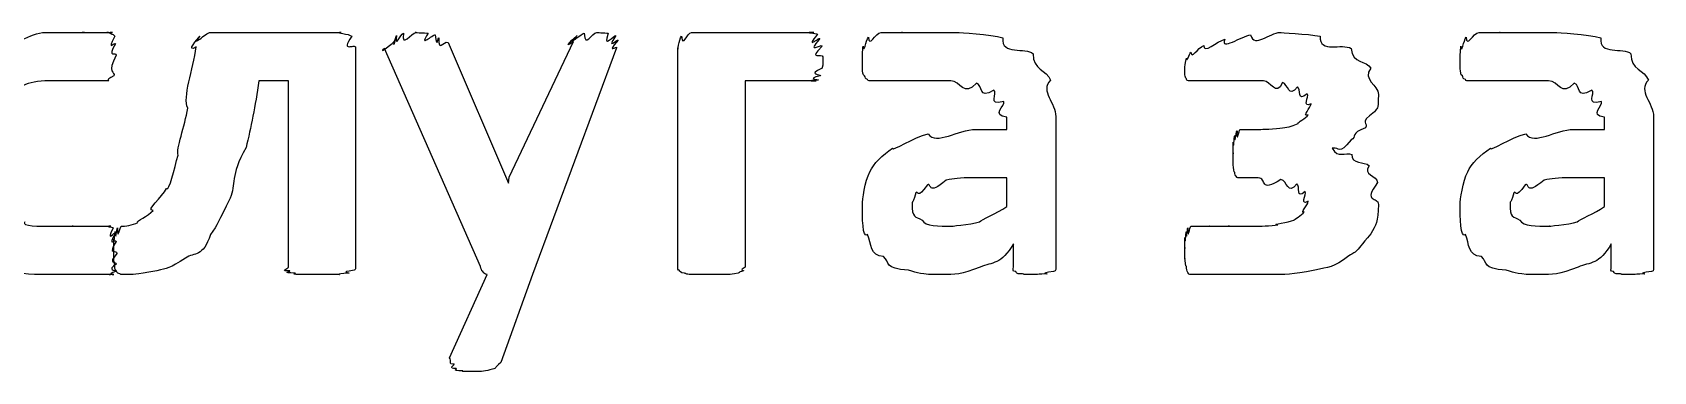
# Model space of a CAD drawing. Header units: millimetres. Extents: x 25 to 190, y 204 to 253.
# Drawn here: x 88.3 to 100.12, y 213.83 to 216.3 of the extents above; entities that cross this region are included whole.
import ezdxf

# ---------------------------------------------------------------- set-up
doc = ezdxf.new("R2010")
doc.units = ezdxf.units.MM
doc.layers.get('0').update_dxf_attribs({"linetype": 'CONTINUOUS'})

msp = doc.modelspace()

# ---------------------------------------------------------------- linework, layer by layer
at = {"color": 0}
for p, q in [((89.5999, 216.303), (90.5538, 216.303)), ((93.1072, 216.303), (94.0001, 216.303)), ((90.6582, 216.192), (90.6582, 214.594)), ((91.5691, 214.599), (90.8692, 216.187)), ((91.3324, 216.231), (91.7734, 215.205)), ((91.7787, 215.249), (92.2472, 216.236)), ((92.5615, 216.192), (91.9498, 214.539)), ((93.0081, 214.594), (93.0081, 216.192)), ((94.0664, 216.126), (94.0664, 216.126)), ((90.1679, 215.95), (89.9527, 215.95)), ((90.1679, 214.594), (90.1679, 215.95)), ((94.0167, 215.95), (93.4985, 215.95)), ((93.4985, 215.95), (93.4985, 214.594)), ((95.407, 215.597), (95.407, 215.685)), ((95.7654, 215.69), (95.7654, 214.594)), ((99.7673, 215.597), (99.7673, 215.685)), ((100.125, 215.69), (100.125, 214.594)), ((95.1812, 215.597), (95.407, 215.597)), ((97.1091, 215.597), (97.2577, 215.597)), ((99.5412, 215.597), (99.7673, 215.597)), ((97.7868, 215.459), (97.7815, 215.459)), ((91.7734, 215.205), (91.7787, 215.249)), ((95.407, 215.244), (95.1699, 215.244)), ((95.407, 215.035), (95.407, 215.244)), ((97.2414, 215.244), (97.1035, 215.244)), ((99.7673, 215.244), (99.5303, 215.244)), ((99.7673, 215.035), (99.7673, 215.244)), ((98.1177, 215.051), (98.1177, 215.051)), ((95.4567, 214.594), (95.4567, 214.764)), ((99.8167, 214.594), (99.8167, 214.764)), ((88.918, 214.693), (88.918, 214.693)), ((91.3433, 213.932), (91.6189, 214.539)), ((91.9498, 214.539), (91.718, 213.899))]:
    msp.add_line(p, q, dxfattribs=at)
for points in [[(88.0967, 216.247), (88.1532, 216.184), (88.2869, 216.303), (88.3941, 216.303)], [(88.3941, 216.303), (88.4287, 216.303), (88.495, 216.303), (88.543, 216.303)], [(88.543, 216.303), (88.5278, 216.303), (88.6396, 216.303), (88.6809, 216.303)], [(88.6809, 216.303), (88.6093, 216.303), (88.7582, 216.303), (88.791, 216.303)], [(88.791, 216.303), (88.7924, 216.303), (88.8464, 216.303), (88.8573, 216.303)], [(88.8573, 216.303), (88.8189, 216.303), (88.8806, 216.303), (88.8848, 216.303)], [(88.8848, 216.303), (88.8298, 216.303), (88.8972, 216.293), (88.9014, 216.275)], [(88.9014, 216.275), (88.8365, 216.151), (88.9071, 216.242), (88.9071, 216.22)], [(89.4955, 216.198), (89.4154, 216.151), (89.5078, 216.26), (89.523, 216.275)], [(89.523, 216.275), (89.4486, 216.184), (89.5671, 216.303), (89.5999, 216.303)], [(90.5538, 216.303), (90.5041, 216.303), (90.6117, 216.293), (90.6307, 216.275)], [(90.6307, 216.275), (90.5397, 216.148), (90.6582, 216.228), (90.6582, 216.192)], [(90.9465, 216.247), (90.9242, 216.162), (90.9493, 216.272), (90.9574, 216.28)], [(90.9574, 216.28), (90.9422, 216.177), (90.9849, 216.293), (91.0071, 216.297)], [(91.0071, 216.297), (90.9906, 216.184), (91.0636, 216.303), (91.1006, 216.303)], [(91.1006, 216.303), (91.0636, 216.303), (91.1669, 216.3), (91.1888, 216.297)], [(91.1888, 216.297), (91.1077, 216.181), (91.2276, 216.293), (91.2386, 216.286)], [(91.2386, 216.286), (91.2509, 216.17), (91.2619, 216.275), (91.2661, 216.264)], [(91.2661, 216.264), (91.2619, 216.151), (91.295, 216.245), (91.3324, 216.231)], [(92.2472, 216.236), (92.1508, 216.166), (92.2637, 216.276), (92.2747, 216.28)], [(92.2747, 216.28), (92.1727, 216.177), (92.3025, 216.293), (92.3244, 216.297)], [(92.3244, 216.297), (92.3354, 216.184), (92.3766, 216.303), (92.4183, 216.303)], [(92.4183, 216.303), (92.4084, 216.303), (92.4789, 216.3), (92.5008, 216.297)], [(92.5008, 216.297), (92.4567, 216.177), (92.5449, 216.287), (92.5558, 216.28)], [(92.5558, 216.28), (92.4789, 216.162), (92.5724, 216.261), (92.5724, 216.247)], [(93.0081, 216.192), (93.0081, 216.148), (93.0162, 216.256), (93.0356, 216.275)], [(93.0356, 216.275), (93.0437, 216.184), (93.0769, 216.303), (93.1072, 216.303)], [(94.0001, 216.303), (93.9147, 216.303), (94.0195, 216.298), (94.0276, 216.291)], [(94.0276, 216.291), (93.9299, 216.17), (94.04, 216.272), (94.0442, 216.258)], [(94.0442, 216.258), (93.9408, 216.14), (94.0566, 216.225), (94.0608, 216.203)], [(94.3599, 216.203), (94.3652, 216.14), (94.379, 216.247), (94.3984, 216.269)], [(94.3984, 216.269), (94.4012, 216.184), (94.4481, 216.303), (94.4922, 216.303)], [(94.4922, 216.303), (94.4894, 216.303), (94.5871, 216.303), (94.6464, 216.303)], [(94.6464, 216.303), (94.6079, 216.303), (94.7678, 216.303), (94.8337, 216.303)], [(94.8337, 216.303), (94.8612, 216.303), (94.9731, 216.303), (95.0433, 216.303)], [(95.0433, 216.303), (95.0627, 216.303), (95.287, 216.289), (95.3795, 216.264)], [(95.3795, 216.264), (95.3643, 216.133), (95.5449, 216.199), (95.6, 216.148)], [(96.9987, 216.253), (96.9603, 216.166), (97.1201, 216.277), (97.186, 216.286)], [(97.186, 216.286), (97.2136, 216.184), (97.3268, 216.303), (97.4012, 216.303)], [(97.4012, 216.303), (97.3928, 216.303), (97.6051, 216.293), (97.6933, 216.275)], [(97.6933, 216.275), (97.6877, 216.148), (97.856, 216.227), (97.9191, 216.187)], [(98.7199, 216.203), (98.7256, 216.14), (98.7393, 216.247), (98.7584, 216.269)], [(98.7584, 216.269), (98.7612, 216.184), (98.8081, 216.303), (98.8522, 216.303)], [(98.8522, 216.303), (98.8494, 216.303), (98.9471, 216.303), (99.0064, 216.303)], [(99.0064, 216.303), (98.9679, 216.303), (99.1277, 216.303), (99.1941, 216.303)], [(99.1941, 216.303), (99.2216, 216.303), (99.3331, 216.303), (99.4033, 216.303)], [(99.4033, 216.303), (99.4227, 216.303), (99.6474, 216.289), (99.7398, 216.264)], [(99.7398, 216.264), (99.7246, 216.133), (99.9049, 216.199), (99.9603, 216.148)], [(88.9071, 216.22), (88.8407, 216.107), (88.9123, 216.17), (88.9123, 216.137)], [(88.9123, 216.137), (88.8407, 216.005), (88.9071, 216.017), (88.8958, 215.988)], [(89.4348, 215.751), (89.3932, 215.831), (89.4761, 216.032), (89.4955, 216.198)], [(90.8692, 216.187), (90.8071, 216.133), (90.9465, 216.232), (90.9465, 216.247)], [(92.5724, 216.247), (92.4789, 216.133), (92.5682, 216.214), (92.5615, 216.192)], [(94.0608, 216.203), (93.9479, 216.096), (94.0664, 216.155), (94.0664, 216.126)], [(94.3543, 216.104), (94.3543, 216.096), (94.3557, 216.181), (94.3599, 216.203)], [(95.6, 216.148), (95.5957, 216.029), (95.7005, 216.032), (95.727, 215.955)], [(96.7176, 216.115), (96.7204, 216.078), (96.7355, 216.148), (96.7507, 216.159)], [(96.7507, 216.159), (96.7535, 216.104), (96.8005, 216.189), (96.8446, 216.209)], [(96.8446, 216.209), (96.8417, 216.14), (96.9395, 216.242), (96.9987, 216.253)], [(97.9191, 216.187), (97.9304, 216.071), (98.0295, 216.101), (98.0627, 216.043)], [(98.7143, 216.104), (98.7143, 216.096), (98.7157, 216.181), (98.7199, 216.203)], [(99.9603, 216.148), (99.9561, 216.029), (100.061, 216.032), (100.087, 215.955)], [(94.0608, 216.043), (93.9451, 215.99), (94.0566, 216.002), (94.0498, 215.988)], [(94.0664, 216.126), (94.0664, 216.034), (94.0636, 216.065), (94.0608, 216.043)], [(94.3543, 216.038), (94.3543, 216.029), (94.3543, 216.082), (94.3543, 216.104)], [(94.3709, 215.988), (94.3571, 215.99), (94.3571, 216.019), (94.3543, 216.038)], [(96.7066, 216.043), (96.7066, 216.04), (96.7094, 216.096), (96.7176, 216.115)], [(96.7066, 215.994), (96.7066, 215.994), (96.7066, 216.024), (96.7066, 216.043)], [(98.0627, 216.043), (97.9992, 215.956), (98.1177, 215.923), (98.1177, 215.85)], [(98.7143, 216.038), (98.7143, 216.029), (98.7143, 216.082), (98.7143, 216.104)], [(98.7309, 215.988), (98.7171, 215.99), (98.7171, 216.019), (98.7143, 216.038)], [(88.422, 215.95), (88.2594, 215.95), (88.1807, 215.903), (88.1077, 215.812)], [(88.5927, 215.95), (88.4618, 215.95), (88.488, 215.95), (88.422, 215.95)], [(88.7141, 215.95), (88.6753, 215.95), (88.6396, 215.95), (88.5927, 215.95)], [(88.8023, 215.95), (88.7444, 215.95), (88.7497, 215.95), (88.7141, 215.95)], [(88.8573, 215.95), (88.7885, 215.95), (88.8242, 215.95), (88.8023, 215.95)], [(88.8958, 215.988), (88.8189, 215.95), (88.8711, 215.95), (88.8573, 215.95)], [(89.9527, 215.95), (89.9266, 215.769), (89.8948, 215.608), (89.8592, 215.465)], [(94.0333, 215.955), (93.9229, 215.95), (94.0234, 215.95), (94.0167, 215.95)], [(94.0498, 215.988), (93.9341, 215.961), (94.04, 215.962), (94.0333, 215.955)], [(94.3928, 215.961), (94.3723, 215.963), (94.3776, 215.977), (94.3709, 215.988)], [(94.4203, 215.95), (94.3875, 215.95), (94.3998, 215.952), (94.3928, 215.961)], [(94.4922, 215.95), (94.4122, 215.95), (94.4344, 215.95), (94.4203, 215.95)], [(94.6132, 215.95), (94.4785, 215.95), (94.525, 215.95), (94.4922, 215.95)], [(94.7787, 215.95), (94.6919, 215.95), (94.6602, 215.95), (94.6132, 215.95)], [(94.9992, 215.95), (94.82, 215.95), (94.845, 215.95), (94.7787, 215.95)], [(95.1865, 215.933), (95.093, 215.831), (95.0722, 215.95), (94.9992, 215.95)], [(95.3135, 215.883), (95.195, 215.809), (95.2377, 215.922), (95.1865, 215.933)], [(95.727, 215.955), (95.6469, 215.875), (95.7654, 215.79), (95.7654, 215.69)], [(96.7176, 215.966), (96.7094, 215.967), (96.7094, 215.983), (96.7066, 215.994)], [(96.7341, 215.95), (96.7176, 215.952), (96.7204, 215.958), (96.7176, 215.966)], [(96.7507, 215.95), (96.7313, 215.95), (96.7412, 215.95), (96.7341, 215.95)], [(96.8114, 215.95), (96.7465, 215.95), (96.7617, 215.95), (96.7507, 215.95)], [(96.9162, 215.95), (96.8058, 215.95), (96.8403, 215.95), (96.8114, 215.95)], [(97.0703, 215.95), (97.0068, 215.95), (96.9603, 215.95), (96.9162, 215.95)], [(97.2799, 215.95), (97.1282, 215.95), (97.1324, 215.95), (97.0703, 215.95)], [(97.4178, 215.938), (97.3748, 215.831), (97.3307, 215.95), (97.2799, 215.95)], [(97.5279, 215.906), (97.4591, 215.817), (97.4619, 215.93), (97.4178, 215.938)], [(97.5995, 215.856), (97.5184, 215.791), (97.5568, 215.894), (97.5279, 215.906)], [(98.7531, 215.961), (98.7323, 215.963), (98.7379, 215.977), (98.7309, 215.988)], [(98.7806, 215.95), (98.7474, 215.95), (98.7598, 215.952), (98.7531, 215.961)], [(98.8522, 215.95), (98.7721, 215.95), (98.7944, 215.95), (98.7806, 215.95)], [(98.9736, 215.95), (98.8385, 215.95), (98.8854, 215.95), (98.8522, 215.95)], [(99.1387, 215.95), (99.0519, 215.95), (99.0205, 215.95), (98.9736, 215.95)], [(99.3592, 215.95), (99.1803, 215.95), (99.205, 215.95), (99.1387, 215.95)], [(99.5468, 215.933), (99.453, 215.831), (99.4322, 215.95), (99.3592, 215.95)], [(99.6735, 215.883), (99.5549, 215.809), (99.5976, 215.922), (99.5468, 215.933)], [(100.087, 215.955), (100.007, 215.875), (100.125, 215.79), (100.125, 215.69)], [(95.3851, 215.801), (95.2609, 215.765), (95.3463, 215.862), (95.3135, 215.883)], [(95.407, 215.685), (95.2913, 215.699), (95.3989, 215.768), (95.3851, 215.801)], [(97.627, 215.784), (97.5554, 215.751), (97.6175, 215.837), (97.5995, 215.856)], [(97.6051, 215.702), (97.5554, 215.692), (97.627, 215.754), (97.627, 215.784)], [(98.1177, 215.85), (98.1177, 215.721), (98.1082, 215.763), (98.0902, 215.724)], [(99.7451, 215.801), (99.6213, 215.765), (99.7066, 215.862), (99.6735, 215.883)], [(99.7673, 215.685), (99.6516, 215.699), (99.7589, 215.768), (99.7451, 215.801)], [(89.3632, 215.409), (89.3491, 215.453), (89.4126, 215.622), (89.4348, 215.751)], [(97.5335, 215.641), (97.5251, 215.644), (97.59, 215.68), (97.6051, 215.702)], [(98.0902, 215.724), (97.966, 215.641), (98.0528, 215.644), (98.0239, 215.608)], [(94.5748, 215.459), (94.5706, 215.434), (94.7304, 215.542), (94.8337, 215.564)], [(94.8337, 215.564), (94.8944, 215.478), (95.0517, 215.597), (95.1812, 215.597)], [(97.0594, 215.503), (97.0622, 215.438), (97.0661, 215.542), (97.0703, 215.553)], [(97.0703, 215.553), (97.0703, 215.465), (97.0788, 215.578), (97.0869, 215.586)], [(97.0869, 215.586), (97.0841, 215.478), (97.1007, 215.597), (97.1091, 215.597)], [(97.2577, 215.597), (97.2538, 215.597), (97.3737, 215.599), (97.4178, 215.608)], [(97.4178, 215.608), (97.463, 215.611), (97.5032, 215.626), (97.5335, 215.641)], [(98.0239, 215.608), (97.911, 215.57), (97.9632, 215.544), (97.9191, 215.52)], [(98.9348, 215.459), (98.9309, 215.434), (99.0907, 215.542), (99.1941, 215.564)], [(99.1941, 215.564), (99.2547, 215.478), (99.4117, 215.597), (99.5412, 215.597)], [(89.8592, 215.465), (89.7393, 215.251), (89.7876, 215.202), (89.7435, 215.095)], [(94.4093, 215.288), (94.4316, 215.343), (94.5046, 215.415), (94.5748, 215.459)], [(97.0594, 215.426), (97.0594, 215.394), (97.0594, 215.481), (97.0594, 215.503)], [(97.7815, 215.459), (97.8228, 215.379), (97.8764, 215.437), (97.9248, 215.415)], [(97.9191, 215.52), (97.827, 215.401), (97.8337, 215.473), (97.7868, 215.459)], [(98.7697, 215.288), (98.7915, 215.343), (98.8646, 215.415), (98.9348, 215.459)], [(89.2803, 215.167), (89.2983, 215.141), (89.3367, 215.313), (89.3632, 215.409)], [(97.0594, 215.338), (97.0594, 215.332), (97.0594, 215.393), (97.0594, 215.426)], [(97.0703, 215.283), (97.0622, 215.284), (97.0622, 215.316), (97.0594, 215.338)], [(97.9248, 215.415), (97.9191, 215.339), (98.0144, 215.368), (98.0514, 215.332)], [(98.0514, 215.332), (97.9964, 215.269), (98.1121, 215.258), (98.1121, 215.211)], [(94.3543, 215.046), (94.3543, 215.085), (94.3723, 215.218), (94.4093, 215.288)], [(94.8284, 215.194), (94.7512, 215.079), (94.7635, 215.158), (94.7455, 215.134)], [(94.966, 215.228), (94.8242, 215.108), (94.8641, 215.208), (94.8284, 215.194)], [(95.1699, 215.244), (95.0556, 215.244), (95.0239, 215.239), (94.966, 215.228)], [(97.0813, 215.255), (97.0703, 215.258), (97.0732, 215.272), (97.0703, 215.283)], [(97.1035, 215.244), (97.0813, 215.244), (97.0883, 215.247), (97.0813, 215.255)], [(97.4065, 215.233), (97.2467, 215.126), (97.3074, 215.244), (97.2414, 215.244)], [(97.5222, 215.2), (97.4563, 215.112), (97.4535, 215.225), (97.4065, 215.233)], [(97.5829, 215.145), (97.5141, 215.082), (97.5512, 215.185), (97.5222, 215.2)], [(98.1121, 215.211), (97.9992, 215.057), (98.1177, 215.109), (98.1177, 215.051)], [(98.7143, 215.046), (98.7143, 215.085), (98.7323, 215.218), (98.7697, 215.288)], [(99.1884, 215.194), (99.1112, 215.079), (99.1235, 215.158), (99.1059, 215.134)], [(99.3263, 215.228), (99.1842, 215.108), (99.2244, 215.208), (99.1884, 215.194)], [(99.5303, 215.244), (99.4159, 215.244), (99.3842, 215.239), (99.3263, 215.228)], [(89.1812, 215.007), (89.1219, 215.009), (89.25, 215.101), (89.2803, 215.167)], [(89.7435, 215.095), (89.6553, 214.924), (89.6553, 214.904), (89.5999, 214.831)], [(94.7455, 215.134), (94.7138, 215.03), (94.718, 215.085), (94.718, 215.057)], [(97.6051, 215.073), (97.5402, 215.037), (97.5967, 215.123), (97.5829, 215.145)], [(97.5776, 214.996), (97.5402, 214.982), (97.6051, 215.043), (97.6051, 215.073)], [(99.1059, 215.134), (99.0741, 215.03), (99.0783, 215.085), (99.0783, 215.057)], [(89.0707, 214.919), (89.0517, 214.927), (89.148, 214.966), (89.1812, 215.007)], [(94.3928, 214.831), (94.3543, 214.795), (94.3543, 214.964), (94.3543, 215.046)], [(94.718, 215.057), (94.7138, 214.949), (94.7416, 214.964), (94.7896, 214.936)], [(95.2087, 214.924), (95.2211, 214.938), (95.3368, 214.986), (95.407, 215.035)], [(97.5004, 214.936), (97.5032, 214.938), (97.5582, 214.974), (97.5776, 214.996)], [(98.1177, 215.051), (98.1177, 214.92), (98.0983, 214.902), (98.0627, 214.836)], [(98.7531, 214.831), (98.7143, 214.795), (98.7143, 214.964), (98.7143, 215.046)], [(99.0783, 215.057), (99.0741, 214.949), (99.1016, 214.964), (99.15, 214.936)], [(99.5687, 214.924), (99.5811, 214.938), (99.6968, 214.986), (99.7673, 215.035)], [(88.2456, 214.924), (88.2153, 214.891), (88.3613, 214.891), (88.4273, 214.891)], [(88.4273, 214.891), (88.4661, 214.891), (88.55, 214.891), (88.5984, 214.891)], [(88.5984, 214.891), (88.561, 214.891), (88.6876, 214.891), (88.725, 214.891)], [(88.725, 214.891), (88.7525, 214.891), (88.791, 214.891), (88.8132, 214.891)], [(88.8132, 214.891), (88.7995, 214.891), (88.8587, 214.891), (88.8739, 214.891)], [(88.8739, 214.891), (88.8213, 214.891), (88.8862, 214.887), (88.8905, 214.88)], [(88.8905, 214.88), (88.8326, 214.759), (88.9028, 214.86), (88.9071, 214.842)], [(88.9071, 214.842), (88.8407, 214.726), (88.9123, 214.806), (88.9123, 214.781)], [(88.8944, 214.798), (88.8972, 214.737), (88.9014, 214.842), (88.9056, 214.853)], [(88.9056, 214.853), (88.9081, 214.762), (88.918, 214.876), (88.9222, 214.88)], [(88.9222, 214.88), (88.9194, 214.773), (88.9385, 214.891), (88.9497, 214.891)], [(88.9497, 214.891), (88.9744, 214.891), (89.0337, 214.9), (89.0707, 214.919)], [(94.7896, 214.936), (94.8133, 214.891), (94.9124, 214.891), (95.0048, 214.891)], [(95.0048, 214.891), (94.9784, 214.891), (95.1452, 214.902), (95.2087, 214.924)], [(96.7066, 214.809), (96.7094, 214.737), (96.7133, 214.842), (96.7176, 214.853)], [(96.7176, 214.853), (96.7176, 214.762), (96.7246, 214.876), (96.7285, 214.88)], [(96.7285, 214.88), (96.7285, 214.773), (96.7423, 214.891), (96.7507, 214.891)], [(96.7507, 214.891), (96.7465, 214.891), (96.7782, 214.891), (96.8005, 214.891)], [(96.8005, 214.891), (96.7906, 214.891), (96.8513, 214.891), (96.8886, 214.891)], [(96.8886, 214.891), (96.8678, 214.891), (96.9768, 214.891), (97.0319, 214.891)], [(97.0319, 214.891), (96.9779, 214.891), (97.1543, 214.891), (97.2358, 214.891)], [(97.2358, 214.891), (97.2316, 214.891), (97.3406, 214.894), (97.3847, 214.902)], [(97.3847, 214.902), (97.324, 214.905), (97.47, 214.92), (97.5004, 214.936)], [(98.0627, 214.836), (97.9262, 214.673), (97.9717, 214.72), (97.9029, 214.676)], [(99.15, 214.936), (99.1732, 214.891), (99.2724, 214.891), (99.3648, 214.891)], [(99.3648, 214.891), (99.3387, 214.891), (99.5056, 214.902), (99.5687, 214.924)], [(88.9123, 214.781), (88.8436, 214.673), (88.918, 214.726), (88.918, 214.693)], [(88.8944, 214.709), (88.8944, 214.689), (88.8944, 214.776), (88.8944, 214.798)], [(89.5999, 214.831), (89.5449, 214.662), (89.4842, 214.704), (89.4182, 214.66)], [(94.5085, 214.671), (94.4093, 214.671), (94.4217, 214.767), (94.3928, 214.831)], [(95.4567, 214.764), (95.3685, 214.612), (95.3022, 214.629), (95.214, 214.594)], [(96.7066, 214.737), (96.7066, 214.7), (96.7066, 214.789), (96.7066, 214.809)], [(96.7066, 214.66), (96.7066, 214.641), (96.7066, 214.707), (96.7066, 214.737)], [(98.8688, 214.671), (98.7697, 214.671), (98.782, 214.767), (98.7531, 214.831)], [(99.8167, 214.764), (99.7285, 214.612), (99.6625, 214.629), (99.5743, 214.594)], [(88.9123, 214.616), (88.8407, 214.568), (88.9095, 214.574), (88.9071, 214.561)], [(88.918, 214.693), (88.8436, 214.612), (88.9152, 214.638), (88.9123, 214.616)], [(88.9, 214.621), (88.8944, 214.616), (88.8944, 214.672), (88.8944, 214.709)], [(88.9109, 214.571), (88.9014, 214.571), (88.9028, 214.599), (88.9, 214.621)], [(89.4182, 214.66), (89.2983, 214.579), (89.2859, 214.588), (89.2087, 214.566)], [(94.6905, 214.571), (94.5085, 214.583), (94.5596, 214.627), (94.5085, 214.671)], [(96.7176, 214.599), (96.7094, 214.596), (96.7094, 214.638), (96.7066, 214.66)], [(97.9029, 214.676), (97.7896, 214.585), (97.754, 214.596), (97.6545, 214.571)], [(99.0505, 214.571), (98.8688, 214.583), (98.9196, 214.627), (98.8688, 214.671)], [(88.3613, 214.539), (88.2371, 214.539), (88.138, 214.556), (88.047, 214.594)], [(88.5211, 214.539), (88.4107, 214.539), (88.4163, 214.539), (88.3613, 214.539)], [(88.67, 214.539), (88.5169, 214.539), (88.5762, 214.539), (88.5211, 214.539)], [(88.791, 214.539), (88.7264, 214.539), (88.7166, 214.539), (88.67, 214.539)], [(88.8683, 214.539), (88.7966, 214.539), (88.827, 214.539), (88.791, 214.539)], [(88.8958, 214.539), (88.8256, 214.539), (88.882, 214.539), (88.8683, 214.539)], [(88.9071, 214.561), (88.8365, 214.539), (88.9028, 214.539), (88.8958, 214.539)], [(88.9385, 214.544), (88.9123, 214.55), (88.918, 214.561), (88.9109, 214.571)], [(88.9716, 214.539), (88.9346, 214.539), (88.9497, 214.54), (88.9385, 214.544)], [(89.2087, 214.566), (89.0295, 214.539), (89.0556, 214.539), (88.9716, 214.539)], [(90.1788, 214.566), (90.0963, 214.563), (90.1679, 214.583), (90.1679, 214.594)], [(90.2173, 214.55), (90.11, 214.552), (90.1859, 214.562), (90.1788, 214.566)], [(90.2945, 214.539), (90.1471, 214.541), (90.2353, 214.545), (90.2173, 214.55)], [(90.4159, 214.539), (90.3305, 214.539), (90.3277, 214.539), (90.2945, 214.539)], [(90.5316, 214.539), (90.4268, 214.539), (90.4628, 214.539), (90.4159, 214.539)], [(90.6089, 214.55), (90.4889, 214.541), (90.5648, 214.541), (90.5316, 214.539)], [(90.6473, 214.571), (90.526, 214.552), (90.6268, 214.556), (90.6089, 214.55)], [(90.6582, 214.594), (90.6582, 214.568), (90.6544, 214.579), (90.6473, 214.571)], [(91.5857, 214.561), (91.5776, 214.563), (91.5719, 214.584), (91.5691, 214.599)], [(91.6189, 214.539), (91.597, 214.541), (91.597, 214.55), (91.5857, 214.561)], [(93.019, 214.571), (93.0081, 214.568), (93.0081, 214.585), (93.0081, 214.594)], [(93.0575, 214.55), (93.0219, 214.552), (93.0257, 214.563), (93.019, 214.571)], [(93.1291, 214.539), (93.0589, 214.541), (93.0755, 214.545), (93.0575, 214.55)], [(93.2505, 214.539), (93.121, 214.539), (93.1623, 214.539), (93.1291, 214.539)], [(93.3718, 214.539), (93.3387, 214.539), (93.3016, 214.539), (93.2505, 214.539)], [(93.4491, 214.55), (93.4007, 214.541), (93.405, 214.541), (93.3718, 214.539)], [(93.4875, 214.566), (93.4378, 214.552), (93.4667, 214.556), (93.4491, 214.55)], [(93.4985, 214.594), (93.4515, 214.563), (93.4942, 214.573), (93.4875, 214.566)], [(94.9332, 214.539), (94.7692, 214.539), (94.7635, 214.55), (94.6905, 214.571)], [(95.214, 214.594), (95.0736, 214.539), (95.0323, 214.539), (94.9332, 214.539)], [(95.4733, 214.561), (95.4416, 214.561), (95.4567, 214.579), (95.4567, 214.594)], [(95.5227, 214.544), (95.4634, 214.545), (95.4842, 214.552), (95.4733, 214.561)], [(95.6109, 214.539), (95.5075, 214.539), (95.5449, 214.54), (95.5227, 214.544)], [(95.6991, 214.544), (95.5848, 214.539), (95.6511, 214.539), (95.6109, 214.539)], [(95.7488, 214.561), (95.625, 214.545), (95.7213, 214.547), (95.6991, 214.544)], [(95.7654, 214.594), (95.7654, 214.561), (95.7598, 214.568), (95.7488, 214.561)], [(96.7285, 214.555), (96.7176, 214.563), (96.7204, 214.584), (96.7176, 214.599)], [(96.7617, 214.539), (96.7285, 214.539), (96.7355, 214.544), (96.7285, 214.555)], [(96.8333, 214.539), (96.7574, 214.539), (96.7754, 214.539), (96.7617, 214.539)], [(96.9603, 214.539), (96.828, 214.539), (96.8692, 214.539), (96.8333, 214.539)], [(97.1254, 214.539), (97.0442, 214.539), (97.0111, 214.539), (96.9603, 214.539)], [(97.324, 214.539), (97.1656, 214.539), (97.1875, 214.539), (97.1254, 214.539)], [(97.6545, 214.571), (97.4781, 214.539), (97.4478, 214.539), (97.324, 214.539)], [(99.2932, 214.539), (99.1291, 214.539), (99.1235, 214.55), (99.0505, 214.571)], [(99.5743, 214.594), (99.4336, 214.539), (99.3923, 214.539), (99.2932, 214.539)], [(99.8333, 214.561), (99.8015, 214.561), (99.8167, 214.579), (99.8167, 214.594)], [(99.883, 214.544), (99.8238, 214.545), (99.8442, 214.552), (99.8333, 214.561)], [(99.9712, 214.539), (99.8679, 214.539), (99.9049, 214.54), (99.883, 214.544)], [(100.059, 214.544), (99.9451, 214.539), (100.011, 214.539), (99.9712, 214.539)], [(100.109, 214.561), (99.985, 214.545), (100.081, 214.547), (100.059, 214.544)], [(100.125, 214.594), (100.125, 214.561), (100.12, 214.568), (100.109, 214.561)], [(91.3765, 213.888), (91.3282, 213.881), (91.3652, 213.914), (91.3433, 213.932)], [(91.718, 213.899), (91.6658, 213.855), (91.6905, 213.861), (91.6573, 213.85)], [(91.3927, 213.855), (91.3282, 213.855), (91.3765, 213.874), (91.3765, 213.888)], [(91.4368, 213.838), (91.35, 213.841), (91.404, 213.848), (91.3927, 213.855)], [(91.5197, 213.833), (91.3903, 213.833), (91.459, 213.836), (91.4368, 213.838)], [(91.6573, 213.85), (91.6037, 213.833), (91.5818, 213.833), (91.5197, 213.833)]]:
    msp.add_open_spline(points, degree=3, dxfattribs=at)

doc.saveas('drawing.dxf')
